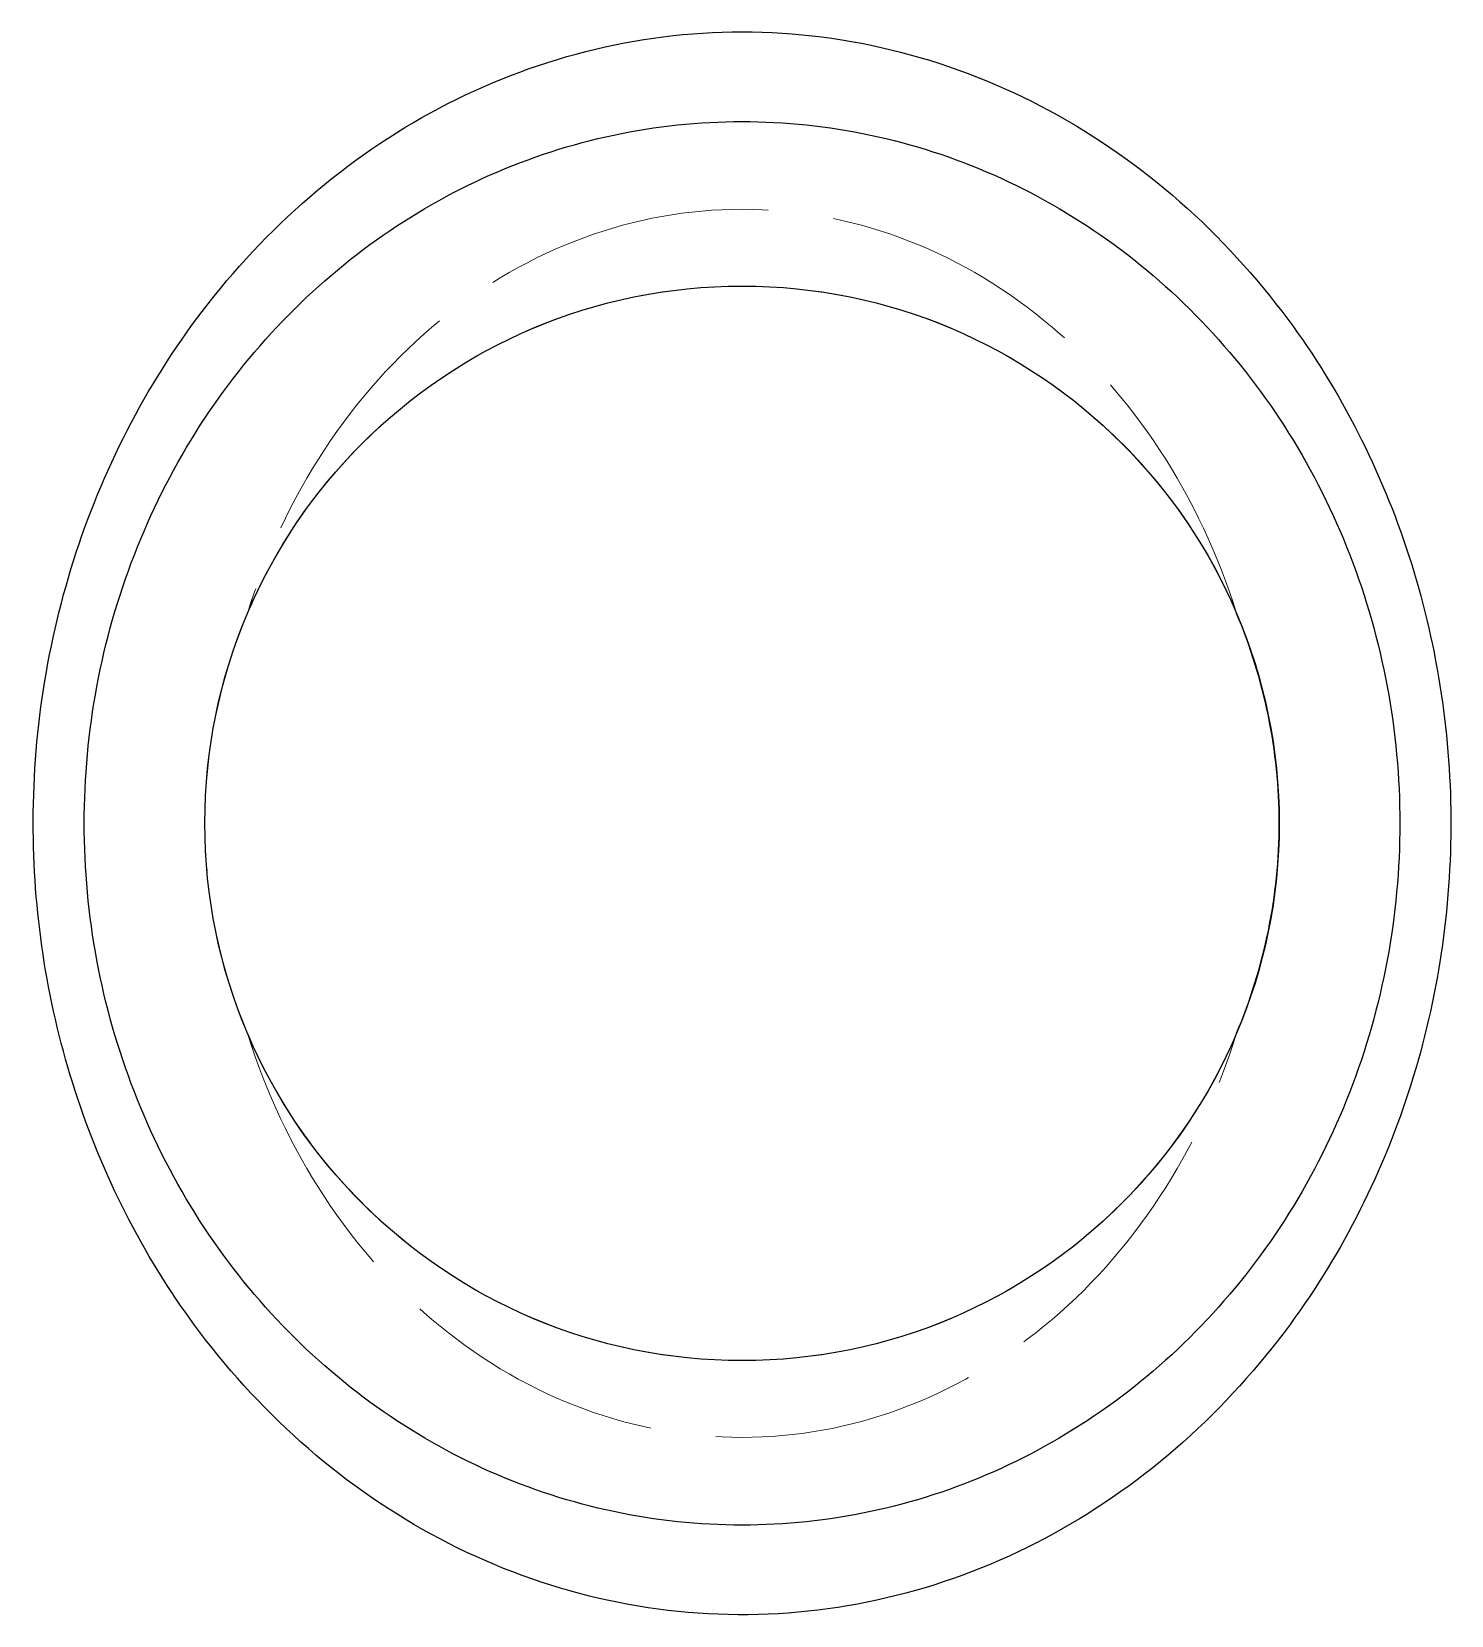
# Model space of a CAD drawing. Header units: millimetres. Extents: x -32.4 to 32.4, y -36.1 to 36.1.
import ezdxf

# ---------------------------------------------------------------- set-up
doc = ezdxf.new("R2010")
doc.units = ezdxf.units.MM
doc.linetypes.add('ACAD_ISO02W100', pattern=[15, 12, -3])
doc.layers.add('HIDDEN', color=7, linetype='ACAD_ISO02W100', lineweight=13)
doc.layers.add('VISIBLE', color=7, linetype='Continuous', lineweight=25)

msp = doc.modelspace()

# ---------------------------------------------------------------- linework, layer by layer
at = {"layer": 'HIDDEN'}
for start, end in [(22.96856, 157.03144), (202.96856, 337.03144)]:
    msp.add_arc((0, 0), 24.5, start, end, dxfattribs=at)
for points, knots in [([(0, 28), (-2.445, 28.001), (-4.889, 27.562), (-7.22, 26.703), (-9.552, 25.845), (-11.77, 24.569), (-13.772, 22.931), (-15.774, 21.295), (-17.56, 19.299), (-19.047, 17.035), (-20.535, 14.772), (-21.723, 12.242), (-22.558, 9.561)], [0, 0, 0, 0, 0.0486353, 0.0486353, 0.0486353, 0.0972707, 0.0972707, 0.0972707, 0.145906, 0.145906, 0.145906, 0.1945414, 0.1945414, 0.1945414, 0.1945414]), ([(22.558, 9.561), (21.723, 12.242), (20.535, 14.772), (19.047, 17.035), (17.56, 19.299), (15.774, 21.295), (13.772, 22.931), (11.77, 24.569), (9.552, 25.845), (7.22, 26.703), (4.889, 27.562), (2.445, 28.001), (0, 28)], [0, 0, 0, 0, 0.25, 0.25, 0.25, 0.5, 0.5, 0.5, 0.75, 0.75, 0.75, 1, 1, 1, 1]), ([(-22.558, 9.561), (-23.814, 6.605), (-24.494, 3.343), (-24.5, 0.066), (-24.512, -3.255), (-23.831, -6.565), (-22.558, -9.561)], [0, 0, 0, 0, 0.496666, 0.496666, 0.496666, 1, 1, 1, 1]), ([(-22.558, -9.561), (-21.723, -12.242), (-20.535, -14.772), (-19.047, -17.035), (-17.56, -19.299), (-15.774, -21.295), (-13.772, -22.931), (-11.77, -24.569), (-9.552, -25.845), (-7.22, -26.703), (-4.889, -27.562), (-2.445, -28.001), (0, -28), (2.445, -28.001), (4.889, -27.562), (7.22, -26.703), (9.552, -25.845), (11.77, -24.569), (13.772, -22.931), (15.774, -21.295), (17.56, -19.299), (19.047, -17.035), (20.535, -14.772), (21.723, -12.242), (22.558, -9.561)], [0, 0, 0, 0, 0.125, 0.125, 0.125, 0.25, 0.25, 0.25, 0.375, 0.375, 0.375, 0.5, 0.5, 0.5, 0.625, 0.625, 0.625, 0.75, 0.75, 0.75, 0.875, 0.875, 0.875, 1, 1, 1, 1])]:
    msp.add_open_spline(points, degree=3, knots=knots, dxfattribs=at)
at = {"layer": 'VISIBLE'}
msp.add_circle((0, 0), 24.5, dxfattribs=at)
for points, knots in [([(0, 36.086), (-4.804, 36.098), (-9.586, 34.852), (-13.814, 32.608), (-18.051, 30.371), (-21.734, 27.137), (-24.627, 23.337), (-27.22, 19.931), (-29.192, 16.062), (-30.486, 11.975), (-31.781, 7.888), (-32.399, 3.583), (-32.322, -0.71), (-32.251, -4.734), (-31.571, -8.747), (-30.296, -12.559), (-29.022, -16.37), (-27.155, -19.981), (-24.741, -23.186), (-23.278, -25.123), (-21.618, -26.92), (-19.779, -28.512), (-17.941, -30.106), (-15.925, -31.495), (-13.772, -32.63), (-11.62, -33.766), (-9.33, -34.646), (-6.964, -35.233), (-4.598, -35.82), (-2.156, -36.113), (0.283, -36.085), (2.71, -36.066), (5.134, -35.728), (7.477, -35.101), (9.82, -34.475), (12.083, -33.56), (14.206, -32.397), (16.33, -31.233), (18.315, -29.822), (20.122, -28.211), (21.93, -26.602), (23.559, -24.794), (24.992, -22.849), (27.417, -19.548), (29.27, -15.834), (30.503, -11.921), (31.737, -8.008), (32.35, -3.897), (32.328, 0.212), (32.307, 4.278), (31.663, 8.341), (30.413, 12.204), (29.163, 16.067), (27.306, 19.731), (24.89, 22.987), (23.443, 24.932), (21.797, 26.738), (19.973, 28.343), (18.15, 29.949), (16.148, 31.353), (14.007, 32.505), (11.867, 33.658), (9.588, 34.558), (7.23, 35.166), (4.873, 35.775), (2.436, 36.091), (0, 36.086)], [0, 0, 0, 0, 0.0625, 0.0625, 0.0625, 0.125, 0.125, 0.125, 0.1875, 0.1875, 0.1875, 0.25, 0.25, 0.25, 0.3125, 0.3125, 0.3125, 0.375, 0.375, 0.375, 0.40625, 0.40625, 0.40625, 0.4375, 0.4375, 0.4375, 0.46875, 0.46875, 0.46875, 0.5, 0.5, 0.5, 0.53125, 0.53125, 0.53125, 0.5625, 0.5625, 0.5625, 0.59375, 0.59375, 0.59375, 0.625, 0.625, 0.625, 0.6875, 0.6875, 0.6875, 0.75, 0.75, 0.75, 0.8125, 0.8125, 0.8125, 0.875, 0.875, 0.875, 0.90625, 0.90625, 0.90625, 0.9375, 0.9375, 0.9375, 0.96875, 0.96875, 0.96875, 1, 1, 1, 1]), ([(0, 32), (-3.927, 32.002), (-7.853, 31.169), (-11.481, 29.564), (-15.11, 27.963), (-18.438, 25.591), (-21.213, 22.627), (-23.992, 19.667), (-26.215, 16.117), (-27.716, 12.246), (-29.221, 8.376), (-30.002, 4.189), (-30, 0), (-30.002, -4.189), (-29.221, -8.376), (-27.716, -12.246), (-26.215, -16.117), (-23.992, -19.667), (-21.213, -22.627), (-18.438, -25.591), (-15.11, -27.963), (-11.481, -29.564), (-7.853, -31.169), (-3.927, -32.002), (0, -32), (3.927, -32.002), (7.853, -31.169), (11.481, -29.564), (15.11, -27.963), (18.438, -25.591), (21.213, -22.627), (23.992, -19.667), (26.215, -16.117), (27.716, -12.246), (29.221, -8.376), (30.002, -4.189), (30, 0), (30.002, 4.189), (29.221, 8.376), (27.716, 12.246), (26.215, 16.117), (23.992, 19.667), (21.213, 22.627), (18.438, 25.591), (15.11, 27.963), (11.481, 29.564), (7.853, 31.169), (3.927, 32.002), (0, 32)], [0, 0, 0, 0, 0.0625, 0.0625, 0.0625, 0.125, 0.125, 0.125, 0.1875, 0.1875, 0.1875, 0.25, 0.25, 0.25, 0.3125, 0.3125, 0.3125, 0.375, 0.375, 0.375, 0.4375, 0.4375, 0.4375, 0.5, 0.5, 0.5, 0.5625, 0.5625, 0.5625, 0.625, 0.625, 0.625, 0.6875, 0.6875, 0.6875, 0.75, 0.75, 0.75, 0.8125, 0.8125, 0.8125, 0.875, 0.875, 0.875, 0.9375, 0.9375, 0.9375, 1, 1, 1, 1])]:
    msp.add_open_spline(points, degree=3, knots=knots, dxfattribs=at)
for points in [[(24.5, 0), (24.503, 3.299), (23.822, 6.585), (22.558, 9.561)], [(22.558, -9.561), (23.822, -6.585), (24.503, -3.299), (24.5, 0)]]:
    msp.add_open_spline(points, degree=3, dxfattribs=at)

doc.saveas('drawing.dxf')
